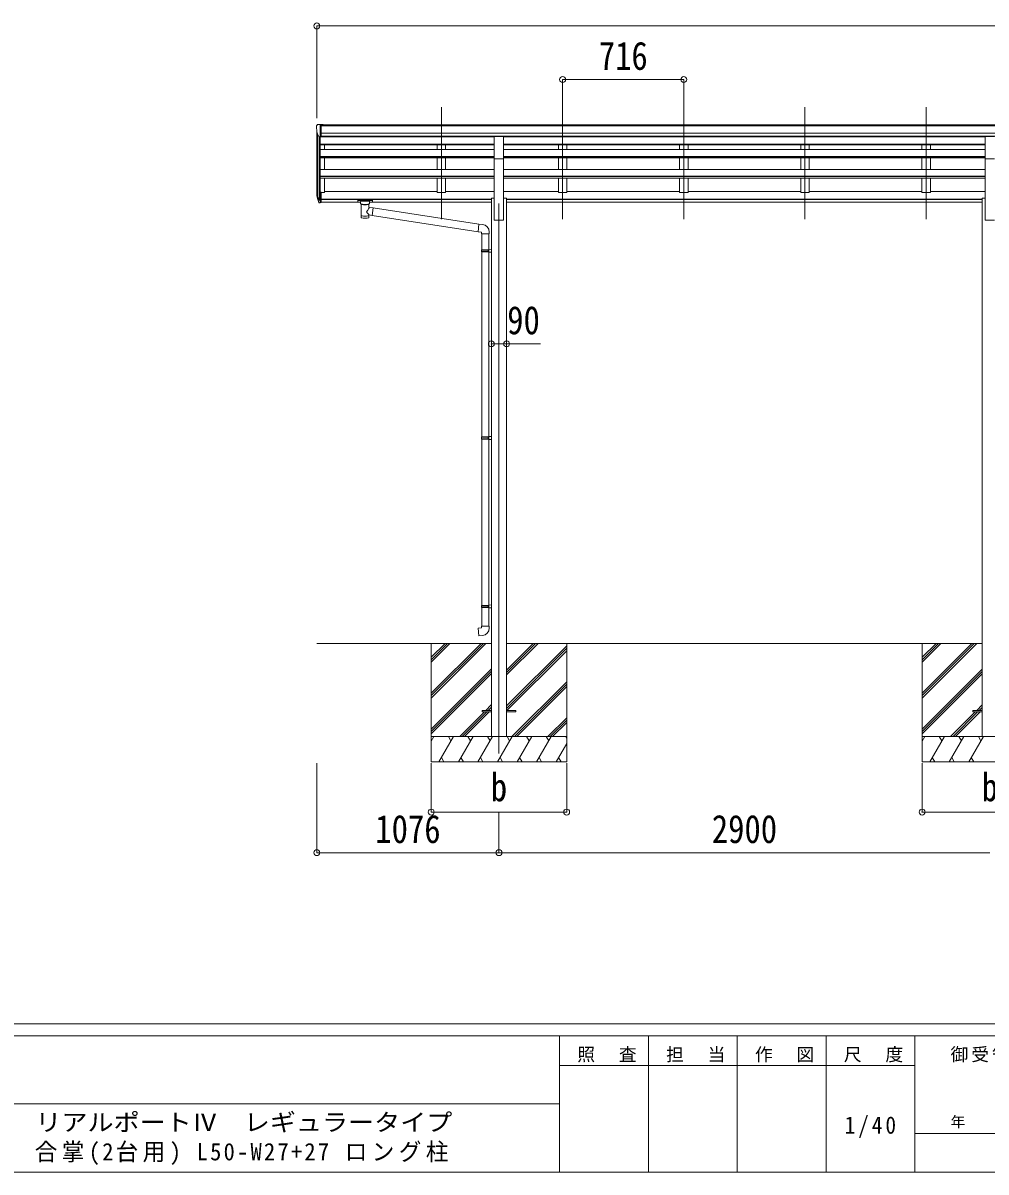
# Model space of a CAD drawing. Units: millimetres at full size. Extents: x -9783 to 33754, y -10064 to 6752.
# Drawn here: x 36 to 5726, y -6828 to -39 of the extents above; entities that cross this region are included whole.
import ezdxf
from ezdxf.enums import TextEntityAlignment as Align

# ---------------------------------------------------------------- set-up
doc = ezdxf.new("R2010")
doc.units = ezdxf.units.MM
doc.header["$LTSCALE"] = 35
doc.header["$PDMODE"] = 32
doc.header["$PDSIZE"] = 35
for name, color, linetype, lineweight in [('0-0_0', 7, 'Continuous', 9), ('0-1_本体', 4, 'Continuous', 9), ('0-2_部品', 7, 'Continuous', 9), ('0-8_PARTS2', 2, 'Continuous', 9), ('0-A_寸法', 6, 'Continuous', 9), ('F-0_240', 7, 'Continuous', 9)]:
    doc.layers.add(name, color=color, linetype=linetype, lineweight=lineweight)
doc.styles.add('ＭＳ ゴシック', font='')
doc.styles.get('ＭＳ ゴシック').set_extended_font_data('MS Gothic')

msp = doc.modelspace()

# ---------------------------------------------------------------- linework, layer by layer
at = {"layer": '0-0_0'}
for p, q in [((1772.2, -3705.11), (2803, -3705.11)), ((2448.2, -3705.11), (2448.2, -4405.11)), ((2448.2, -3999.29), (2742.38, -3705.11)), ((2448.2, -4013.43), (2756.53, -3705.11)), ((2448.2, -4027.58), (2770.67, -3705.11)), ((2448.2, -3815.45), (2558.54, -3705.11)), ((2448.2, -3801.3), (2544.39, -3705.11)), ((2448.2, -3787.16), (2530.25, -3705.11)), ((2893.4, -3705.11), (5703, -3705.11)), ((2893.4, -3890.74), (3079.04, -3705.11)), ((2893.4, -3876.6), (3064.89, -3705.11)), ((2893.4, -3862.46), (3050.75, -3705.11)), ((2893.4, -4074.59), (3248.2, -3719.79)), ((3248.2, -3705.11), (3248.2, -4405.11)), ((5348.2, -3705.11), (5348.2, -4405.11)), ((5348.2, -3999.29), (5642.38, -3705.11)), ((5348.2, -4013.43), (5656.53, -3705.11)), ((5348.2, -4027.58), (5670.67, -3705.11)), ((5348.2, -3815.45), (5458.54, -3705.11)), ((5348.2, -3801.3), (5444.39, -3705.11)), ((5348.2, -3787.16), (5430.25, -3705.11)), ((2893.4, -4088.73), (3248.2, -3733.94)), ((2895.66, -4100.61), (3248.2, -3748.08)), ((2448.2, -4211.42), (2803, -3856.63)), ((5348.2, -4211.42), (5703, -3856.63)), ((2448.2, -4225.57), (2803, -3870.77)), ((2448.2, -4239.71), (2803, -3884.91)), ((2925.01, -4255.11), (3248.2, -3931.93)), ((5348.2, -4225.57), (5703, -3870.77)), ((5348.2, -4239.71), (5703, -3884.91)), ((2939.15, -4255.11), (3248.2, -3946.07)), ((2953.3, -4255.11), (3248.2, -3960.21)), ((2771.15, -4100.61), (2803, -4068.76)), ((5671.15, -4100.61), (5703, -4068.76)), ((2616.65, -4255.11), (2762.15, -4109.61)), ((2630.79, -4255.11), (2776.29, -4109.61)), ((2644.93, -4255.11), (2790.43, -4109.61)), ((2785.29, -4100.61), (2803, -4082.9)), ((2799.43, -4100.61), (2803, -4097.04)), ((5516.65, -4255.11), (5662.15, -4109.61)), ((5530.79, -4255.11), (5676.29, -4109.61)), ((5544.93, -4255.11), (5690.43, -4109.61)), ((5685.29, -4100.61), (5703, -4082.9)), ((5699.43, -4100.61), (5703, -4097.04)), ((3137.15, -4255.11), (3248.2, -4144.06)), ((3151.29, -4255.11), (3248.2, -4158.2)), ((3165.43, -4255.11), (3248.2, -4172.34)), ((3248.2, -4255.11), (2448.2, -4255.11)), ((2448.2, -4282.62), (2464.08, -4255.11)), ((2492.95, -4405.11), (2579.55, -4255.11)), ((2564.55, -4281.1), (2549.55, -4255.11)), ((2608.42, -4405.11), (2695.02, -4255.11)), ((2680.02, -4281.1), (2665.02, -4255.11)), ((2723.89, -4405.11), (2810.49, -4255.11)), ((2795.49, -4281.1), (2780.49, -4255.11)), ((2839.36, -4405.11), (2925.96, -4255.11)), ((2910.96, -4281.1), (2895.96, -4255.11)), ((2954.83, -4405.11), (3041.43, -4255.11)), ((3026.43, -4281.1), (3011.43, -4255.11)), ((3070.3, -4405.11), (3156.9, -4255.11)), ((3126.9, -4255.11), (3141.9, -4281.1)), ((3242.37, -4255.11), (3248.2, -4265.21)), ((6148.2, -4255.11), (5348.2, -4255.11)), ((5348.2, -4282.62), (5364.08, -4255.11)), ((5392.95, -4405.11), (5479.55, -4255.11)), ((5464.55, -4281.1), (5449.55, -4255.11)), ((5508.42, -4405.11), (5595.02, -4255.11)), ((5580.02, -4281.1), (5565.02, -4255.11)), ((5623.89, -4405.11), (5710.49, -4255.11)), ((5695.49, -4281.1), (5680.49, -4255.11)), ((3185.77, -4405.11), (3248.2, -4296.98)), ((2448.2, -4405.11), (3248.2, -4405.11)), ((2507.95, -4379.14), (2522.95, -4405.11)), ((2623.42, -4379.13), (2638.42, -4405.11)), ((2738.89, -4379.13), (2753.89, -4405.11)), ((2854.36, -4379.13), (2869.36, -4405.11)), ((2969.83, -4379.13), (2984.83, -4405.11)), ((3085.3, -4379.14), (3100.3, -4405.11)), ((3200.77, -4379.14), (3215.77, -4405.11)), ((5348.2, -4405.11), (6148.2, -4405.11)), ((5407.95, -4379.14), (5422.95, -4405.11)), ((5523.42, -4379.13), (5538.42, -4405.11)), ((5638.89, -4379.13), (5653.89, -4405.11))]:
    msp.add_line(p, q, dxfattribs=at)
at = {"layer": '0-1_本体'}
for p, q in [((1772.2, -1041.99), (1772.2, -677.75)), ((1798.7, -640.99), (6797.7, -640.99)), ((1798.7, -646.34), (6797.7, -646.34)), ((1776.49, -696.54), (1776.49, -1066.25)), ((1786.2, -711.9), (1786.2, -1084.25)), ((1792.2, -712.37), (1792.2, -1039.82)), ((1792.2, -712.38), (2820.7, -712.38)), ((1798.7, -689.87), (6797.7, -689.87)), ((1798.7, -707.54), (6797.7, -707.54)), ((2820.7, -709.92), (1798.7, -709.92)), ((2483.2, -709.92), (2483.2, -712.38)), ((2533.2, -709.92), (2533.2, -712.38)), ((2875.7, -709.92), (5720.7, -709.92)), ((2875.7, -712.38), (5720.7, -712.38)), ((3199.2, -709.92), (3199.2, -712.38)), ((3249.2, -709.92), (3249.2, -712.38)), ((3915.2, -709.92), (3915.2, -712.38)), ((3965.2, -709.92), (3965.2, -712.38)), ((4631.2, -709.92), (4631.2, -712.38)), ((4681.2, -709.92), (4681.2, -712.38)), ((5347.2, -709.92), (5347.2, -712.38)), ((5397.2, -709.92), (5397.2, -712.38)), ((1792.2, -754.58), (2820.7, -754.58)), ((1792.2, -755.97), (2820.7, -755.97)), ((1792.2, -759.66), (2820.7, -759.66)), ((1792.2, -786.91), (2820.7, -786.91)), ((1817.2, -786.91), (1817.2, -759.66)), ((2483.2, -759.66), (2483.2, -786.91)), ((2533.2, -759.66), (2533.2, -786.91)), ((2875.7, -754.58), (5720.7, -754.58)), ((2875.7, -755.97), (5720.7, -755.97)), ((2875.7, -759.66), (5720.7, -759.66)), ((2875.7, -786.91), (5720.7, -786.91)), ((3199.2, -759.66), (3199.2, -786.91)), ((3249.2, -759.66), (3249.2, -786.91)), ((3915.2, -759.66), (3915.2, -786.91)), ((3965.2, -759.66), (3965.2, -786.91)), ((4631.2, -759.66), (4631.2, -786.91)), ((4681.2, -759.66), (4681.2, -786.91)), ((5347.2, -759.66), (5347.2, -786.91)), ((5397.2, -759.66), (5397.2, -786.91)), ((1792.2, -827.63), (2820.7, -827.63)), ((1792.2, -829.12), (2820.7, -829.12)), ((1792.2, -835.93), (2820.7, -835.93)), ((1817.2, -905.42), (1817.2, -835.93)), ((2483.2, -835.93), (2483.2, -905.42)), ((2533.2, -835.93), (2533.2, -905.42)), ((2820.7, -1205.11), (2820.7, -841.17)), ((2875.7, -827.63), (5720.7, -827.63)), ((2875.7, -829.12), (5720.7, -829.12)), ((2875.7, -835.93), (5720.7, -835.93)), ((2875.7, -1205.11), (2875.7, -841.17)), ((3199.2, -835.93), (3199.2, -905.42)), ((3249.2, -835.93), (3249.2, -905.42)), ((3915.2, -835.93), (3915.2, -905.42)), ((3965.2, -835.93), (3965.2, -905.42)), ((4631.2, -835.93), (4631.2, -905.42)), ((4681.2, -835.93), (4681.2, -905.42)), ((5347.2, -835.93), (5347.2, -905.42)), ((5397.2, -835.93), (5397.2, -905.42)), ((5720.7, -1205.11), (5720.7, -841.17)), ((1792.2, -905.42), (2820.7, -905.42)), ((1792.2, -944.73), (2820.7, -944.73)), ((1792.2, -946.21), (2820.7, -946.21)), ((2875.7, -905.42), (5720.7, -905.42)), ((2875.7, -944.73), (5720.7, -944.73)), ((2875.7, -946.21), (5720.7, -946.21)), ((1792.2, -955.69), (2820.7, -955.69)), ((1817.2, -1040.65), (1817.2, -955.69)), ((2483.2, -955.69), (2483.2, -1040.65)), ((2875.7, -955.69), (5720.7, -955.69)), ((3199.2, -955.69), (3199.2, -1040.65)), ((3915.2, -955.69), (3915.2, -1040.65)), ((4631.2, -955.69), (4631.2, -1040.65)), ((5347.2, -955.69), (5347.2, -1040.65)), ((1798.7, -1040.65), (1817.2, -1040.65)), ((1798.7, -1080.15), (2803.2, -1080.15)), ((1798.7, -1081.53), (2803.2, -1081.53)), ((1817.2, -1035.85), (2483.2, -1035.85)), ((2533.2, -1035.85), (2820.7, -1035.85)), ((2803.2, -1075.11), (2820.7, -1075.11)), ((2803.2, -1075.11), (2803.2, -4255.11)), ((2875.7, -1035.85), (3199.2, -1035.85)), ((2875.7, -1075.11), (2893.2, -1075.11)), ((2893.2, -1075.11), (2893.2, -4255.11)), ((2893.2, -1080.15), (5703.2, -1080.15)), ((2893.2, -1081.53), (5703.2, -1081.53)), ((3249.2, -1035.85), (3915.2, -1035.85)), ((3965.2, -1035.85), (4631.2, -1035.85)), ((4681.2, -1035.85), (5347.2, -1035.85)), ((5397.2, -1035.85), (5720.7, -1035.85)), ((5703.2, -1075.11), (5720.7, -1075.11)), ((5703.2, -1075.11), (5703.2, -4255.11)), ((1798.7, -1098.71), (2030.2, -1098.71)), ((2084.2, -1098.71), (2803.2, -1098.71)), ((2893.2, -1098.71), (5703.2, -1098.71)), ((2820.7, -1205.11), (2875.7, -1205.11)), ((5720.7, -1205.11), (5775.7, -1205.11))]:
    msp.add_line(p, q, dxfattribs=at)
for points in [[(2533.2, -955.69), (2533.2, -1040.65), (2483.2, -1040.65)], [(3249.2, -955.69), (3249.2, -1040.65), (3199.2, -1040.65)], [(3965.2, -955.69), (3965.2, -1040.65), (3915.2, -1040.65)], [(4681.2, -955.69), (4681.2, -1040.65), (4631.2, -1040.65)], [(5397.2, -955.69), (5397.2, -1040.65), (5347.2, -1040.65)]]:
    msp.add_lwpolyline(points, dxfattribs=at)
at = {"layer": '0-2_部品'}
for p, q in [((1770.2, -648.76), (1770.2, -649.39)), ((1777.11, -639.96), (1773.05, -645.77)), ((1780.2, -639.39), (1777.87, -639.53)), ((1780.2, -639.39), (1798.7, -639.39)), ((1792.2, -712.37), (1792.2, -639.39)), ((1798.7, -639.39), (1808.7, -639.48)), ((1798.7, -711.37), (1798.7, -639.39)), ((1808.7, -640.99), (1808.7, -639.48)), ((1784.58, -710.56), (1775.3, -694.5)), ((1792.2, -712.37), (1787, -712.06)), ((1798.7, -711.37), (1792.2, -711.37)), ((2820.7, -709.26), (2875.7, -709.26)), ((2820.7, -841.33), (2820.7, -709.26)), ((2875.7, -841.33), (2875.7, -709.26)), ((5720.7, -709.26), (5775.7, -709.26)), ((5720.7, -841.33), (5720.7, -709.26)), ((2820.7, -841.33), (2875.7, -841.33)), ((5720.7, -841.33), (5775.7, -841.33)), ((1774.6, -1065.86), (1784.76, -1085.03)), ((1785.77, -1083.78), (1776.02, -1065.37)), ((1777.18, -1082.71), (1784.76, -1100.2)), ((1792.2, -1084.53), (1787.07, -1084.53)), ((1792.2, -1039.82), (1792.2, -1101.7)), ((1798.7, -1039.82), (1792.2, -1039.82)), ((1798.7, -1078.13), (1792.2, -1078.13)), ((1798.7, -1083.53), (1792.2, -1083.53)), ((1798.7, -1039.82), (1798.7, -1100.88)), ((2015.7, -1085.93), (2098.7, -1085.93)), ((1792.2, -1086.53), (1787.36, -1086.53)), ((1792.2, -1101.7), (1787.36, -1101.7)), ((1798.7, -1100.88), (1792.2, -1100.88)), ((2013.7, -1086.59), (2013.7, -1097.35)), ((2013.7, -1086.79), (2013.7, -1088.33)), ((2015.7, -1088.11), (2098.7, -1088.11)), ((2015.7, -1098.02), (2030.2, -1098.02)), ((2030.2, -1104.83), (2030.2, -1094.55)), ((2034.3, -1109.33), (2034.29, -1189.62)), ((2080.1, -1126.9), (2080.1, -1109.31)), ((2105.33, -1130.81), (2080.1, -1126.89)), ((2084.2, -1104.83), (2084.2, -1094.55)), ((2084.2, -1098.02), (2098.7, -1098.02)), ((2105.33, -1130.81), (2098.31, -1176.07)), ((2100.7, -1086.59), (2100.7, -1097.35)), ((2105.33, -1130.81), (2729.29, -1227.6)), ((2080.12, -1189.62), (2080.1, -1172.99)), ((2080.1, -1173.24), (2098.31, -1176.07)), ((2725.28, -1273.43), (2098.31, -1176.07)), ((2750.13, -1229.43), (2729.29, -1227.6)), ((2745.2, -1285.17), (2791.2, -1285.17)), ((2747.2, -1285.17), (2747.2, -1379.17)), ((2789.2, -1285.17), (2789.2, -1376.61)), ((2791.2, -1285.17), (2791.2, -1274.26)), ((2745.2, -1381.17), (2746.2, -1379.17)), ((2745.2, -1381.17), (2789.2, -1381.17)), ((2745.2, -1381.17), (2745.2, -1389.17)), ((2745.2, -1389.17), (2789.2, -1389.17)), ((2745.2, -1389.17), (2746.2, -1391.17)), ((2746.2, -1379.17), (2789.2, -1379.17)), ((2746.2, -1391.17), (2789.2, -1391.17)), ((2747.2, -1391.17), (2747.2, -2485.36)), ((2784.73, -1381.17), (2784.3, -1379.17)), ((2787.2, -1376.67), (2803.2, -1376.2)), ((2787.2, -1378.67), (2787.2, -1376.67)), ((2787.2, -1378.67), (2789.2, -1378.67)), ((2787.2, -1393.67), (2787.2, -1391.67)), ((2787.2, -1393.67), (2803.2, -1394.14)), ((2789.2, -1393.73), (2789.2, -2482.8)), ((2803.2, -1376.2), (2803.2, -1394.14)), ((2745.2, -2487.36), (2746.2, -2485.36)), ((2745.2, -2487.36), (2789.2, -2487.36)), ((2745.2, -2487.36), (2745.2, -2495.36)), ((2745.2, -2495.36), (2789.2, -2495.36)), ((2745.2, -2495.36), (2746.2, -2497.36)), ((2746.2, -2485.36), (2789.2, -2485.36)), ((2746.2, -2497.36), (2789.2, -2497.36)), ((2747.2, -2497.36), (2747.2, -3480.52)), ((2784.73, -2487.36), (2784.3, -2485.36)), ((2787.2, -2482.86), (2803.2, -2482.39)), ((2787.2, -2484.86), (2787.2, -2482.86)), ((2787.2, -2484.86), (2789.2, -2484.86)), ((2787.2, -2499.86), (2787.2, -2497.86)), ((2787.2, -2499.86), (2803.2, -2500.33)), ((2789.2, -2499.92), (2789.2, -3477.96)), ((2803.2, -2482.39), (2803.2, -2500.33)), ((2745.2, -3482.52), (2746.2, -3480.52)), ((2745.2, -3482.52), (2789.2, -3482.52)), ((2745.2, -3482.52), (2745.2, -3490.52)), ((2745.2, -3490.52), (2789.2, -3490.52)), ((2745.2, -3490.52), (2746.2, -3492.52)), ((2746.2, -3480.52), (2789.2, -3480.52)), ((2746.2, -3492.52), (2789.2, -3492.52)), ((2747.2, -3492.52), (2747.2, -3602.52)), ((2784.73, -3482.52), (2784.3, -3480.52)), ((2787.2, -3478.02), (2803.2, -3477.55)), ((2787.2, -3480.02), (2787.2, -3478.02)), ((2787.2, -3480.02), (2789.2, -3480.02)), ((2787.2, -3495.02), (2787.2, -3493.02)), ((2787.2, -3495.02), (2803.2, -3495.49)), ((2789.2, -3495.08), (2789.2, -3602.52)), ((2803.2, -3477.55), (2803.2, -3495.49)), ((2745.2, -3602.52), (2791.2, -3602.52)), ((2745.2, -3612.52), (2745.2, -3602.52)), ((2791.2, -3602.52), (2791.2, -3613.44))]:
    msp.add_line(p, q, dxfattribs=at)
at = {"layer": '0-2_部品', "color": 4}
for p, q in [((2748.4, -4100.61), (2748.4, -4109.61)), ((2803.2, -4100.61), (2748.4, -4100.61)), ((2803.2, -4109.61), (2748.4, -4109.61)), ((2948, -4100.61), (2893.2, -4100.61)), ((5648.4, -4100.61), (5648.4, -4109.61)), ((5703.2, -4100.61), (5648.4, -4100.61)), ((5703.2, -4109.61), (5648.4, -4109.61))]:
    msp.add_line(p, q, dxfattribs=at)
at = {"layer": '0-2_部品'}
for points in [[(2013.7, -1086.59), (2013.74, -1086.4), (2013.83, -1086.26), (2013.92, -1086.17), (2014.02, -1086.11), (2014.15, -1086.06), (2014.44, -1086), (2014.93, -1085.95), (2015.47, -1085.93), (2015.7, -1085.93)], [(2098.7, -1085.93), (2099.06, -1085.93), (2099.59, -1085.96), (2100.04, -1086.01), (2100.34, -1086.09), (2100.51, -1086.19), (2100.63, -1086.33), (2100.7, -1086.5), (2100.7, -1086.59)], [(2013.7, -1097.35), (2013.74, -1097.55), (2013.83, -1097.69), (2013.92, -1097.78), (2014.02, -1097.84), (2014.15, -1097.89), (2014.44, -1097.95), (2014.93, -1097.99), (2015.47, -1098.02), (2015.7, -1098.02)], [(2030.24, -1104.77), (2030.22, -1105.12), (2030.47, -1106.08), (2030.99, -1106.96), (2031.79, -1107.8), (2032.9, -1108.6), (2034.3, -1109.33)], [(2080.1, -1109.31), (2080.34, -1109.22), (2081.69, -1108.49), (2082.81, -1107.64), (2083.56, -1106.77), (2084.02, -1105.87), (2084.19, -1104.99)], [(2098.7, -1098.02), (2099.06, -1098.01), (2099.59, -1097.99), (2100.04, -1097.94), (2100.34, -1097.86), (2100.51, -1097.76), (2100.63, -1097.62), (2100.7, -1097.44), (2100.7, -1097.35)], [(2729.29, -1227.6), (2725.28, -1273.43), (2745.2, -1275.17), (2745.2, -1285.17)], [(2784.73, -1381.17), (2784.73, -1389.17), (2784.3, -1391.17)], [(2787.2, -1391.67), (2789.2, -1391.67), (2789.2, -1378.67)], [(2784.73, -2487.36), (2784.73, -2495.36), (2784.3, -2497.36)], [(2787.2, -2497.86), (2789.2, -2497.86), (2789.2, -2484.86)], [(2784.73, -3482.52), (2784.73, -3490.52), (2784.3, -3492.52)], [(2787.2, -3493.02), (2789.2, -3493.02), (2789.2, -3480.02)], [(2750.13, -3658.26), (2729.29, -3660.09), (2725.28, -3614.26), (2745.2, -3612.52)]]:
    msp.add_lwpolyline(points, dxfattribs=at)
at = {"layer": '0-2_部品', "color": 4}
msp.add_lwpolyline([(2948, -4100.61), (2948, -4109.61), (2893.2, -4109.61)], dxfattribs=at)
at = {"layer": '0-2_部品'}
for centre, radius, start, end in [((1773.2, -648.76), 3, 93, 180), ((1972.2, -649.39), 202, 180, 192.90261), ((1777.93, -640.53), 1, 93.5, 145), ((1787.18, -709.06), 3, 210, 266.5), ((1860.86, -1043.69), 89.07, 174.49576, 194.41188), ((1860.15, -1039.41), 88.05, 177.22392, 197.21071), ((1905.42, -1046.64), 133.22, 183.27987, 195.71302), ((1787.36, -1083.53), 3, 210, 270), ((1787.07, -1083.03), 1.5, 210, 270), ((1787.36, -1098.7), 3, 210, 270), ((2746.2, -1274.26), 45, 0, 85), ((2746.2, -3613.44), 45, 275, 0)]:
    msp.add_arc(centre, radius, start, end, dxfattribs=at)
for centre, major_axis, ratio, start_param, end_param in [((2015.7, -1088.33), (2, 0), 0.109601, 1.5707963, 3.1415927), ((2057.2, -1094.55), (27, 0), 0.122176, 6.2831853, 9.424778), ((2057.22, -1109.78), (-22.91, 0.42), 0.072511, 0.0008029, 1.5715993), ((2057.22, -1111.4), (-22.91, 0.42), 0.072511, 0.0008029, 1.5715993), ((2057.19, -1109.78), (22.92, 0.42), 0.07247, 4.71158, 6.2823764), ((2057.19, -1111.4), (22.92, 0.42), 0.07247, 4.71158, 6.2823764), ((2057.2, -1153.44), (-22.81, -26.62), 0.234429, 1.6855472, 3.1268519), ((2068.2, -1104.83), (16, 0), 0.361356, 6.2636979, 6.2831853), ((2098.7, -1088.33), (2, 0), 0.109601, 0, 1.5707963), ((2057.2, -1189.62), (22.92, 0), 0.101955, 3.1415499, 6.2833984), ((2057.2, -1177.18), (22.91, 0), 0.122865, 3.1415927, 6.2831853), ((2059.76, -1150.79), (20.32, -22.25), 0.045535, 0.0389954, 1.3075346)]:
    msp.add_ellipse(centre, major_axis=major_axis, ratio=ratio, start_param=start_param, end_param=end_param, dxfattribs=at)
at = {"layer": '0-8_PARTS2'}
for p, q in [((2508.2, -1198.91), (2508.2, -536.38)), ((3224.2, -1198.91), (3224.2, -536.38)), ((3940.2, -1198.91), (3940.2, -536.38)), ((4656.2, -1198.91), (4656.2, -536.38)), ((5372.2, -1198.91), (5372.2, -536.38)), ((2848.2, -1105.11), (2848.2, -4355.11))]:
    msp.add_line(p, q, dxfattribs=at)
at = {"layer": '0-A_寸法'}
for p, q in [((1772.2, -56.76), (1772.2, -602.38)), ((1772.2, -56.76), (6824.2, -56.76)), ((3224.2, -373.37), (3224.2, -602.38)), ((3224.2, -373.37), (3940.2, -373.37)), ((3940.2, -373.37), (3940.2, -602.38)), ((2803.2, -1935.3), (2893.2, -1935.3)), ((2893.2, -1935.3), (3093.2, -1935.3)), ((1772.2, -4941.48), (1772.2, -4412.53)), ((2448.2, -4701.5), (2448.2, -4412.53)), ((3248.2, -4701.5), (3248.2, -4412.53)), ((5348.2, -4701.5), (5348.2, -4412.53)), ((2448.2, -4701.5), (3248.2, -4701.5)), ((2848.2, -4941.48), (2848.2, -4701.5)), ((5348.2, -4701.5), (6148.2, -4701.5)), ((1772.2, -4941.48), (2848.2, -4941.48)), ((2848.2, -4941.48), (5748.2, -4941.48))]:
    msp.add_line(p, q, dxfattribs=at)
for p in [(1772.2, -56.76), (3224.2, -373.37), (3940.2, -373.37), (2803.2, -1935.3), (2893.2, -1935.3), (2448.2, -4701.5), (3248.2, -4701.5), (5348.2, -4701.5), (1772.2, -4941.48), (2848.2, -4941.48)]:
    msp.add_point(p, dxfattribs=at)
at = {"layer": 'F-0_240', "color": 5}
for p, q in [((-9783.03, -5953.1), (9396.97, -5953.1)), ((-9783.03, -6023.1), (6285.75, -6023.1)), ((3205.75, -6023.1), (3205.75, -6828.1)), ((3730.75, -6023.1), (3730.75, -6828.1)), ((4255.75, -6023.1), (4255.75, -6828.1)), ((4780.75, -6023.1), (4780.75, -6828.1)), ((5305.75, -6023.1), (5305.75, -6828.1)), ((3205.75, -6198.1), (5305.75, -6198.1)), ((-3969.25, -6425.6), (3205.75, -6425.6)), ((5305.75, -6600.6), (6285.75, -6600.6)), ((-9783.03, -6828.1), (9396.97, -6828.1))]:
    msp.add_line(p, q, dxfattribs=at)

# ---------------------------------------------------------------- texts
at = {"layer": '0-A_寸法', "color": 7, "style": 'ＭＳ ゴシック', "width": 0.85}
for s, p in [('716', (3437.83, -366.37)), ('90', (2896.95, -1928.3)), ('b', (2800.08, -4687.13)), ('b', (5700.08, -4687.13)), ('1076', (2117.7, -4934.48)), ('2900', (4105.7, -4934.48))]:
    msp.add_text(s, height=166.8, dxfattribs=at).set_placement(p, align=Align.BOTTOM_LEFT)
at = {"layer": 'F-0_240', "style": 'ＭＳ ゴシック', "width": 1.1}
msp.add_text('リアルポートⅣ\u3000レギュラータイプ', height=102.6, dxfattribs=at).set_placement((109.35, -6616.22), align=Align.BOTTOM_LEFT)
at = {"layer": 'F-0_240', "style": 'ＭＳ ゴシック'}
msp.add_text('年\u3000\u3000月\u3000\u3000日', height=64.15, dxfattribs=at).set_placement((5515.76, -6583.1), align=Align.BOTTOM_LEFT)
at = {"layer": 'F-0_240', "attachment_point": 7, "style": 'ＭＳ ゴシック'}
for s, insert, char_height in [('\\T1.17;照\u3000査', (3310.76, -6180.6), 76.98), ('\\T1.17;担\u3000当', (3835.76, -6180.6), 76.98), ('\\T1.17;作\u3000図', (4360.75, -6180.6), 76.98), ('\\T1.17;尺\u3000度', (4885.76, -6180.6), 76.98), ('\\T1.17;御受領印', (5515.75, -6180.6), 76.98), ('\\T1.28;\\W0.9;1/40', (4890.13, -6626.85), 102.6), ('\\T1.2;\\W0.95;合掌(2台用)\\~L50-W27+27\\~ロング柱', (105.77, -6786.55), 102.6)]:
    msp.add_mtext(s, dxfattribs=dict(at, insert=insert, char_height=char_height))

doc.saveas('drawing.dxf')
